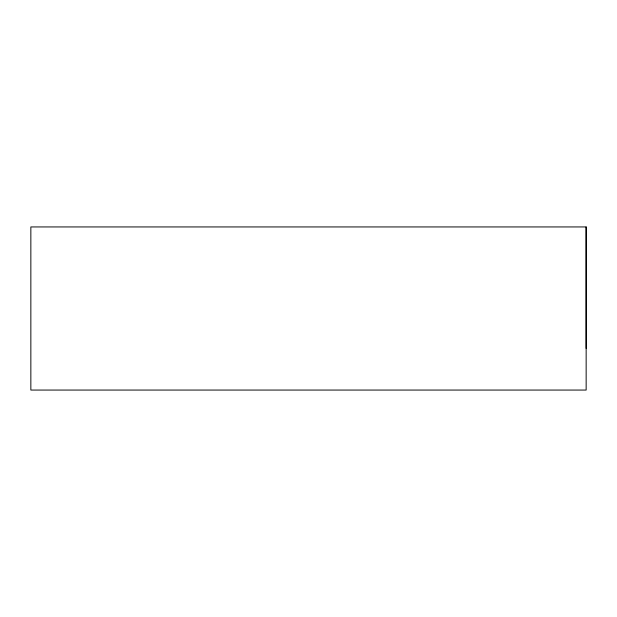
<?xml version="1.0" encoding="UTF-8"?>
<svg xmlns="http://www.w3.org/2000/svg" width="617" height="617" viewBox="0 0 617 617"><rect width="100%" height="100%" fill="white"/><g stroke="black" fill="none" stroke-linecap="round" stroke-linejoin="round"><path stroke-width="0.93" d="M586.15 226.94L586.15 390.06L30.85 390.06L30.85 226.94L586.15 226.94L586.15 348.412"/></g></svg>
